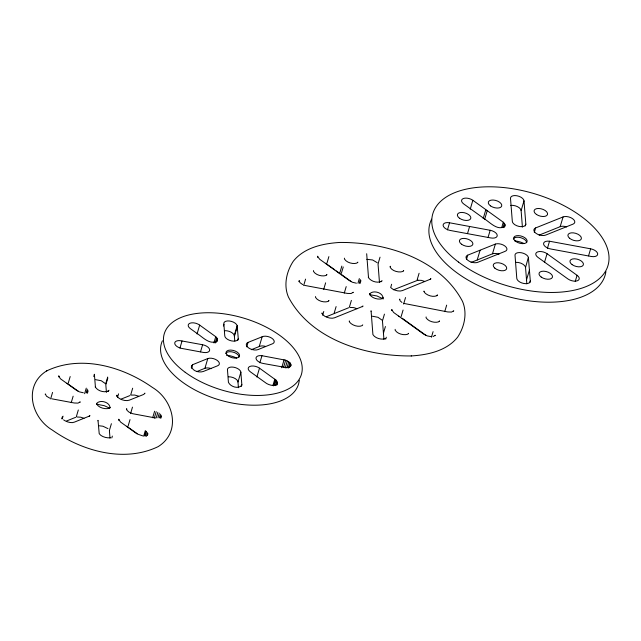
<?xml version="1.0" encoding="UTF-8"?>
<svg xmlns="http://www.w3.org/2000/svg" width="641" height="641" viewBox="0 0 641 641"><rect width="100%" height="100%" fill="white"/><g stroke="black" fill="none" stroke-linecap="round" stroke-linejoin="round"><path stroke-width="0.96" d="M241.833 384.656L241.833 385.153C238.644 389.464 230.415 386.795 228.428 382.332L227.435 369.376A6.971 3.662 16.5 0 1 233.805 367.229A6.971 3.662 16.5 0 1 240.816 371.764L241.833 384.656L241.312 386.427M45.247 394.319L45.303 393.878L46.481 396.186L49.766 398.149M97.953 420.808L98.009 420.368L99.211 433.677C100.941 436.497 106.67 438.412 110.444 437.715M126.581 409.11L126.646 408.67L126.998 410.328L129.081 412.163L132.583 413.685L155.563 417.996M349.257 321.357L349.313 320.917L349.69 322.287C352.117 325.299 358.407 327.527 362.341 325.548L362.726 324.827M371.011 311.23L371.075 310.789L372.918 334.602C375.161 338.392 381.651 339.946 385.321 338.72M399.647 299.531L399.704 299.091L400.056 300.749L401.971 302.456M423.933 291.511L423.989 291.078L424.454 292.456C426.97 295.413 433.252 297.624 437.13 295.549L436.769 295.733L437.426 294.804M390.217 266.704L390.273 266.263L390.265 267.545C392.613 271.279 399.119 272.826 402.732 271.504L403.686 270.518L403.493 270.919M116.814 396.186L116.966 395.233M118.857 419.238L118.705 420.192L118.681 419.326L120.612 422.082L137.046 433.893L142.767 435.904M299.275 280.742L299.123 281.695L299.107 280.83L300.044 282.697L302.728 284.62M290.974 364.825L290.822 365.771L289.203 367.165L286.255 367.605L263.555 363.535A6.971 3.662 16.5 0 1 256.039 358.656A6.971 3.662 16.5 0 1 261.961 355.707L285.678 360.194L289.916 362.742L290.974 364.825L290.445 366.596M313.521 270.566L313.473 271.383C315.725 275.181 322.207 276.728 325.876 275.51L326.918 274.556L326.726 274.957M317.559 257.201L317.712 256.248M315.564 296.551L315.516 297.368C317.76 301.158 324.25 302.712 327.92 301.494L328.961 300.541L328.769 300.941M344.457 258.171L344.409 258.988C346.661 262.778 353.143 264.332 356.813 263.106L357.854 262.161L357.662 262.562M366.676 253.732L368.511 277.673L368.311 277.313C370.61 281.415 377.557 283.474 381.707 281.263L381.339 281.455M391.915 309.659L391.763 310.613L391.747 309.747L393.67 312.504L423.773 334.169L427.275 335.916L431.281 336.653M395.185 329.346L395.136 330.163C397.38 333.953 403.87 335.507 407.532 334.281L408.573 333.336L408.389 333.737M426.121 316.942L426.073 317.76C428.316 321.558 434.806 323.104 438.468 321.886L439.51 320.933L439.325 321.333M58.916 375.947L58.708 376.884L58.684 376.019L60.446 378.783L76.047 389.984L79.332 391.843L83.33 392.781M50.639 398.91L52.562 392.412M68.267 383.038L70.189 376.547M61.728 418.749L62.281 416.89M62.225 418.95L63.05 416.169M71.223 402.676L73.146 396.178M76.399 416.474L78.322 409.976M84.612 393.702L86.263 388.134M86.174 392.861L87.272 389.151M87.048 392.989L87.873 390.201M87.464 393.069L88.017 391.218M93.778 376.555L94.379 374.264L95.445 387.252L95.245 386.9C97.552 390.994 104.491 393.053 108.641 390.842L108.273 391.034M105.781 383.55L107.712 377.052M105.893 384.552L107.816 378.054M117.479 397.548L118.577 393.838M109.467 430.199L111.39 423.701M111.806 437.947L112.351 436.088M130.74 394.712L132.671 388.214M130.556 413.629L132.479 407.131M128.096 426.105L130.019 419.607M143.656 436.2L145.307 430.632M144.57 435.752L145.94 431.113M145.195 436.225L146.573 431.585M146.372 436.337L147.47 432.627M147.398 435.527L147.951 433.669M152.678 417.716L154.609 411.218M154.273 418.124L156.196 411.626M156.204 417.884L157.854 412.315M157.926 417.82L159.305 413.181M159.337 417.884L160.434 414.174M179.945 348.071L182.044 340.988L202.62 344.746A6.971 3.662 16.5 0 1 209.679 349.826A6.971 3.662 16.5 0 1 203.229 352.414L180.882 348.263A6.971 3.662 16.5 0 1 174.729 342.887A6.971 3.662 16.5 0 1 182.044 340.988M160.362 418.004L161.187 415.216M160.939 418.108L161.492 416.257M197.043 333.969L199.672 325.115A6.971 3.662 16.5 0 0 190.105 323.176A6.971 3.662 16.5 0 0 190.225 328.537L197.356 333.665C202.492 336.966 210.408 345.731 217.187 340.692L217.347 338.769L215.745 336.701L199.672 325.115M191.234 367.229L192.532 364.737L207.804 358.543A6.971 3.662 16.5 0 1 217.363 360.498A6.971 3.662 16.5 0 1 217.459 365.851L203.253 371.5C199.079 372.886 192.428 371.131 191.427 366.356L191.763 365.458M191.483 368.279L192.532 364.737M200.521 351.837L202.62 344.746M196.827 371.572L204.912 368.295L207.804 358.543M213.902 342.903L215.745 336.701M215.176 343.031L216.754 337.719M216.297 342.318L217.347 338.769M216.97 341.557L217.499 339.786M223.389 326.045L223.909 324.274A6.971 3.662 16.5 0 1 229.262 320.973A6.971 3.662 16.5 0 1 237.186 325.62L238.268 338.616L237.739 340.387M234.782 340.98L234.302 335.363L237.186 325.62M234.406 336.373L237.298 326.63M246.745 346.837L248.059 342.406L262.145 336.781A6.971 3.662 16.5 0 1 271.632 338.087A6.971 3.662 16.5 0 1 272.85 343.632L258.043 349.593A6.971 3.662 16.5 0 1 248.484 347.831A6.971 3.662 16.5 0 1 248.059 342.406M238.428 387.733L237.979 382.012L240.864 372.269M251.336 349.69L259.26 346.525L262.145 336.781M259.861 362.79L261.961 355.707M256.873 377.036L259.501 368.174A6.971 3.662 16.5 0 0 249.95 366.412A6.971 3.662 16.5 0 0 250.375 371.836L266.68 383.55C269.717 385.257 275.293 386.924 277.449 383.23L276.055 380.153L259.501 368.174M272.954 385.401L274.789 379.208M273.587 385.882L275.422 379.68M303.658 285.606L305.581 279.107M274.476 385.473L276.055 380.153M275.638 385.626L276.952 381.195M276.64 384.896L277.425 382.244M281.72 367.758L284.083 359.785M276.92 385.001L277.449 383.23M283.578 367.285L285.678 360.194M285.237 367.966L287.336 360.883M286.944 367.95L288.779 361.748M288.346 368.054L289.916 362.742M289.612 367.333L290.661 363.792M326.958 263.114L328.881 256.616M323.705 289.331L325.628 282.833M322.679 315.172L323.777 311.462M339.914 272.577L341.837 266.079M341.324 273.459L343.255 266.968M334.185 313.08L336.116 306.582M344.281 293.097L346.204 286.599M349.457 306.895L351.388 300.397M357.95 283.194L359.329 278.555M359.232 283.282L360.33 279.572M360.106 283.41L360.931 280.622M378.11 263.667L380.033 257.169M390.818 287.04L391.643 284.259M382.525 320.62L384.448 314.122M383.494 333.008L385.417 326.509M385.77 339.081L386.323 337.222M403.614 304.05L405.537 297.552M401.162 316.526L403.085 310.028M417.163 279.756L419.094 273.258M447.458 229.871L449.557 222.78L490.181 230.279A6.971 3.662 16.5 0 1 497.24 235.359A6.971 3.662 16.5 0 1 490.79 237.947L450.158 230.448A6.971 3.662 16.5 0 1 443.099 225.368A6.971 3.662 16.5 0 1 449.557 222.78M431.441 337.198L433.092 331.629M470.238 209.158L472.858 200.296A6.971 3.662 16.5 0 0 463.307 198.534A6.971 3.662 16.5 0 0 463.731 203.958L484.917 219.19C490.053 222.491 497.969 231.257 504.747 226.217L504.908 224.302L503.305 222.227L472.858 200.296M467.505 233.604L469.605 226.513M444.742 311.63L446.665 305.132M466.44 259.565L467.754 255.142L495.365 244.077A6.971 3.662 16.5 0 1 504.924 246.024A6.971 3.662 16.5 0 1 505.02 251.384L477.729 262.321A6.971 3.662 16.5 0 1 468.178 260.558A6.971 3.662 16.5 0 1 467.754 255.142M483.194 218.613L485.814 209.759M484.604 219.502L487.232 210.641M471.039 262.449L477.2 260.006L480.093 250.262M488.081 237.362L490.181 230.279M477.2 260.006L492.472 253.82L495.365 244.077M501.727 227.547L503.305 222.227M503.001 227.675L504.307 223.252M504.122 226.962L504.908 224.302M504.531 227.082L505.06 225.311M522.407 227.098L521.125 210.593L524.009 200.849A6.971 3.662 16.5 0 0 516.95 195.769A6.971 3.662 16.5 0 0 510.5 198.357L512.303 221.161A6.971 3.662 16.5 0 0 518.93 226.401A6.971 3.662 16.5 0 0 525.828 224.15L524.009 200.849M525.3 225.92L525.828 224.15M534.306 232.371L535.62 227.94L563.07 216.938A6.971 3.662 16.5 0 1 572.621 218.701A6.971 3.662 16.5 0 1 573.046 224.118L545.603 235.119A6.971 3.662 16.5 0 1 536.044 233.356A6.971 3.662 16.5 0 1 535.62 227.94M526.838 283.827L525.54 267.545L528.376 257.297A6.971 3.662 16.5 0 0 521.365 252.754A6.971 3.662 16.5 0 0 514.995 254.902L516.79 278.41A6.971 3.662 16.5 0 0 523.849 283.49A6.971 3.662 16.5 0 0 530.299 280.902L528.424 257.802M526.509 279.933L529.394 270.19M529.778 282.673L530.299 280.902M547.414 248.323L549.521 241.232L590.641 248.812A6.971 3.662 16.5 0 1 597.7 253.892A6.971 3.662 16.5 0 1 591.242 256.472L551.116 249.061A6.971 3.662 16.5 0 1 543.6 244.189A6.971 3.662 16.5 0 1 549.521 241.232M544.433 262.562L547.061 253.708A6.971 3.662 16.5 0 0 537.511 251.945A6.971 3.662 16.5 0 0 537.935 257.361L567.942 278.963A6.971 3.662 16.5 0 0 577.493 280.726A6.971 3.662 16.5 0 0 577.068 275.301L547.061 253.708M539.137 235.119L560.178 226.682L563.07 216.938M575.233 281.503L577.068 275.301M588.542 255.895L590.641 248.812M144.722 393.542L144.914 393.141L143.824 394.383L129.29 400.184C126.101 401.458 120.131 399.792 117.728 397.188M80.045 402.211L80.237 401.811L78.026 403.117L74.268 402.997L51.737 398.806M89.7 415.945L89.884 415.544L89.219 416.33L89.508 416.025L74.532 422.082C71.399 423.685 65.839 421.586 63.563 419.847M353.111 292.625L353.303 292.232L351.084 293.538L347.334 293.418L304.627 285.397M362.758 306.366L362.95 305.965L362.285 306.751L362.566 306.446L334.49 317.808C331.301 319.074 325.332 317.407 322.928 314.811M430.68 279.043L430.872 278.651L430.263 279.452L430.552 279.147L402.356 290.605C399.167 291.879 393.197 290.213 390.794 287.609M435.135 335.652L435.319 335.251L433.108 336.557M453.572 311.157L453.756 310.757L451.544 312.071L447.787 311.951L403.702 303.393M107.992 391.33L109.01 390.249M381.058 281.752L382.076 280.67M46.625 370.931C23.132 385.529 31.097 417.435 52.346 430.087C81.928 450.992 123.985 463.098 158.167 446.625C181.667 432.026 173.695 400.12 152.454 387.468C122.872 366.564 80.806 354.465 46.625 370.931L46.977 370.746M66.64 420.969L75.67 417.307M348.736 307.728L326.365 316.718M393.518 289.78L417.868 280.221M121.173 399.079L129.995 395.553M411.21 355.947C427.924 354.898 446.633 350.939 457.634 337.158C464.469 326.83 467.521 313.064 462.49 301.342C439.934 258.619 385.169 242.066 339.714 242.45C323 243.5 304.291 247.458 293.29 261.24C286.455 271.568 283.402 285.333 288.434 297.055C310.989 339.778 365.755 356.332 411.21 355.947L411.45 355.931M131.309 395.096L134.69 395.056L138.664 396.186M372.317 316.213L377.982 317.287L382.1 320.18M95.597 379.672L101.254 380.73L105.396 383.614M99.251 425.792L102.937 426.225L107.992 428.645M366.772 259.317L372.605 259.966L377.196 262.666M417.579 280.245L421.393 280.365L424.671 281.407M349.938 307.416L353.792 307.624L357.053 308.722M76.872 416.995L80.734 417.203L83.987 418.301M369.945 294.732L376.94 295.974L383.31 298.93M97.352 404.343L104.355 405.705L109.803 408.261M356.396 283.202L352.398 282.264L349.105 280.405L319.683 259.26L317.543 256.344L317.624 256.769M398.478 316.149L399.744 316.67M325.54 263.267L334.778 269.797M126.678 426.257L137.174 433.62M66.912 383.19L78.178 391.162M402.139 318.208L425.904 335.307M341.533 274.58L351.244 281.583M336.309 270.911L340.123 273.699M322.311 314.018L321.99 312.944L322.07 313.369M117.119 396.402L116.798 395.321L116.87 395.753M525.54 267.545L525.492 267.041A6.971 3.662 16.5 0 0 515.917 262.337M237.979 382.012L237.931 381.515A6.971 3.662 16.5 0 0 228.356 376.804M383.927 339.281L382.469 321.053M105.829 384.985L106.43 392.372M378.046 264.1L379.488 282.545M109.403 430.632L110.004 438.252M223.909 324.274L224.743 335.636A6.971 3.662 16.5 0 0 231.369 340.868A6.971 3.662 16.5 0 0 238.268 338.616M204.912 368.295A6.971 3.662 16.5 0 1 211.426 368.647M225.752 353.528A6.971 3.662 16.5 0 1 232.939 352.085A6.971 3.662 16.5 0 1 239.117 356.973M259.26 346.525A6.971 3.662 16.5 0 1 265.518 346.404M224.703 330.684A6.971 3.662 16.5 0 1 234.302 335.363M299.267 380.209A71.512 37.579 16.5 0 1 220.256 400.16A71.512 37.579 16.5 0 1 162.429 340.78M226.489 355.266A14.935 7.844 16.5 0 1 236.633 358.071M605.913 271.504A91.343 48.003 16.5 0 1 503.249 295.213A91.343 48.003 16.5 0 1 431.633 219.158M560.178 226.682A6.971 3.662 16.5 0 1 566.628 226.89M492.472 253.82A6.971 3.662 16.5 0 1 498.986 254.173M510.733 205.408A6.971 3.662 16.5 0 1 521.125 210.593M514.539 240.84A14.935 7.844 16.5 0 1 523.785 243.396M513.313 239.061A6.971 3.662 16.5 0 1 520.5 237.619A6.971 3.662 16.5 0 1 526.678 242.498M96.663 403.854L96.607 404.287L96.759 403.333C100.276 399.367 110.004 402.187 109.964 407.724L110.156 407.323L109.114 408.277C105.444 409.503 98.954 407.948 96.711 404.15L96.583 403.421L96.663 403.854M369.729 294.275L369.665 294.708L369.817 293.754C373.342 289.788 383.062 292.608 383.03 298.145L383.214 297.745L382.172 298.698C378.51 299.916 372.02 298.369 369.769 294.572L369.649 293.842L369.729 294.275M228.276 355.931A6.971 3.662 16.5 0 0 239.446 356.292A6.971 3.662 16.5 0 0 230.8 350.074A6.971 3.662 16.5 0 0 228.276 355.931M185.217 372.301A71.512 37.579 16.5 0 0 300.365 377.164A71.512 37.579 16.5 0 0 212.932 312.832A71.512 37.579 16.5 0 0 185.217 372.301M515.837 241.457A6.971 3.662 16.5 0 0 527.006 241.825A6.971 3.662 16.5 0 0 518.361 235.608A6.971 3.662 16.5 0 0 515.837 241.457M458.467 262.049A91.343 48.003 16.5 0 0 606.282 269.845A91.343 48.003 16.5 0 0 496.446 186.988A91.343 48.003 16.5 0 0 458.467 262.049M494.796 268.114A6.971 3.662 16.5 0 0 506.326 269.388A6.971 3.662 16.5 0 0 498.786 262.81A6.971 3.662 16.5 0 0 494.796 268.114M536.397 214.415A6.971 3.662 16.5 0 0 547.47 214.599A6.971 3.662 16.5 0 0 538.624 208.461A6.971 3.662 16.5 0 0 536.397 214.415M569.593 238.276A6.971 3.662 16.5 0 0 581.067 239.373A6.971 3.662 16.5 0 0 573.31 232.851A6.971 3.662 16.5 0 0 569.593 238.276M461.584 244.253A6.971 3.662 16.5 0 0 472.746 244.622A6.971 3.662 16.5 0 0 464.108 238.396A6.971 3.662 16.5 0 0 461.584 244.253M572.133 264.645A6.971 3.662 16.5 0 0 583.302 265.013A6.971 3.662 16.5 0 0 574.657 258.796A6.971 3.662 16.5 0 0 572.133 264.645M541.196 277.048A6.971 3.662 16.5 0 0 552.366 277.409A6.971 3.662 16.5 0 0 543.72 271.191A6.971 3.662 16.5 0 0 541.196 277.048M490.477 205.873A6.971 3.662 16.5 0 0 501.639 206.234A6.971 3.662 16.5 0 0 493.001 200.016A6.971 3.662 16.5 0 0 490.477 205.873M459.541 218.269A6.971 3.662 16.5 0 0 470.702 218.637A6.971 3.662 16.5 0 0 462.065 212.419A6.971 3.662 16.5 0 0 459.541 218.269"/></g></svg>
